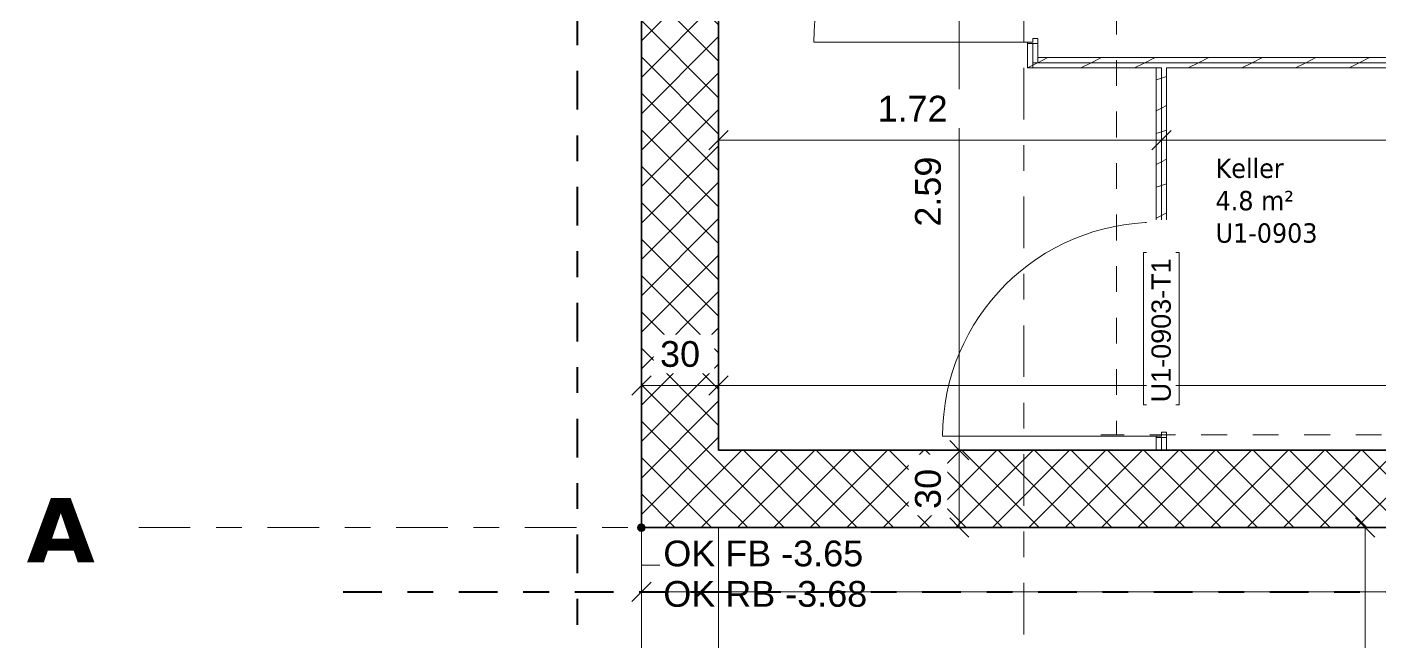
# Model space of a CAD drawing. Header units: metres. Extents: x -35.6 to 33, y -21.5 to 5.9.
# Drawn here: x -35.09 to -29.84, y -2.8 to -0.41 of the extents above; entities that cross this region are included whole.
import ezdxf

# ---------------------------------------------------------------- set-up
doc = ezdxf.new("R2010")
doc.units = ezdxf.units.M
for name, pattern in [('_Rasterlinie_', [0.375, 0.2, -0.05, 0.075, -0.05]), ('Strichpunkt - Fein', [0.2, 0.1, -0.05, 0, -0.05]), ('Strichpunkt - Mittel', [0.35, 0.15, -0.1, 0, -0.1])]:
    doc.linetypes.add(name, pattern=pattern)
for name, color, linetype, lineweight in [('A-____-____-DIMS', 7, 'Continuous', 5), ('A-____-____-DIMS-50', 7, 'Continuous', 5), ('A-AREA-____-IDEN', 7, 'Continuous', 5), ('A-DOOR-____-IDEN', 7, 'Continuous', 5), ('A-DOOR-____-OTLN', 7, 'Continuous', 9), ('A-DOOR-FRAM-MCUT', 7, 'Continuous', 9), ('A-DOOR-OPNG-OTLN', 7, 'Continuous', 9), ('A-FLOR-____-OVHD', 7, 'Strichpunkt - Fein', 9), ('A-WALL-____-MCUT', 7, 'Continuous', 35), ('A-WALL-____-PATT', 7, 'Continuous', 35), ('A-WALL-FNSH-MCUT', 7, 'Continuous', 35), ('C-PRKG-____-OTLN', 7, 'Continuous', 9), ('G-____-____-DIMS', 7, 'Continuous', 5), ('S-GRID-____-OTLN', 7, 'Continuous', 5)]:
    doc.layers.add(name, color=color, linetype=linetype, lineweight=lineweight)
doc.layers.add('A-____-MATC-OTLN', color=7, linetype='Strichpunkt - Mittel', lineweight=40, true_color=0x0080ff)
doc.layers.add('S-GRID-____-IDEN', color=7, linetype='Continuous', lineweight=9, true_color=0x5555aa)
doc.styles.add('Arial', font='arial.ttf', dxfattribs={"height": 0.1})
doc.styles.add('Arial_1', font='arial.ttf', dxfattribs={"height": 0.075})
doc.styles.add('Verdana_2', font='verdana.ttf', dxfattribs={"width": 0.9, "height": 0.075})
doc.styles.add('Verdana_B', font='verdana.ttf', dxfattribs={"height": 0.25})
doc.dimstyles.new('Arial_2_00mm_fein_1', dxfattribs={"dimscale": 0.3048, "dimtxt": 0.102026, "dimasz": 0.246063, "dimexe": 0.164042, "dimexo": 0.0625, "dimgap": 0.123031, "dimtad": 1, "dimrnd": 0.005, "dimzin": 0, "dimdsep": 46, "dimtxsty": 'Arial', "dimblk1": 'OBLIQUE', "dimblk2": 'OBLIQUE', "dimsah": 1, "dimcen": 0.09, "dimazin": 0, "dimtfac": 1, "dimtdec": 4, "dimtix": 1, "dimtmove": 0, "dimatfit": 3, "dimfxl": 0.164042, "dimfxlon": 1, "dimtvp": 1, "dimtfill": 1, "dimtolj": 1, "dimtzin": 0, "dimarcsym": 2})
doc.dimstyles.new('Arial_2_00mm_fein_2', dxfattribs={"dimscale": 0.3048, "dimtxt": 0.102026, "dimasz": 0.246063, "dimexe": 0.164042, "dimexo": 0.0625, "dimgap": 0.123031, "dimtad": 1, "dimdec": 1, "dimlfac": 100, "dimrnd": 0.5, "dimdsep": 46, "dimtxsty": 'Arial', "dimblk1": 'OBLIQUE', "dimblk2": 'OBLIQUE', "dimsah": 1, "dimcen": 0.09, "dimazin": 0, "dimtfac": 1, "dimtdec": 4, "dimtix": 1, "dimtmove": 0, "dimatfit": 3, "dimfxl": 0.164042, "dimfxlon": 1, "dimtvp": 1, "dimtfill": 1, "dimtolj": 1, "dimtzin": 0, "dimarcsym": 2})
doc.dimstyles.new('SUB_Rohbau_fein', dxfattribs={"dimscale": 0.3048, "dimtxt": 0.102026, "dimasz": 0.246063, "dimexe": 0.164042, "dimexo": 0.0625, "dimgap": 0.123031, "dimtad": 1, "dimdec": 1, "dimlfac": 100, "dimrnd": 0.5, "dimdsep": 46, "dimtxsty": 'Arial', "dimblk1": 'OBLIQUE', "dimblk2": 'OBLIQUE', "dimsah": 1, "dimcen": 0.09, "dimazin": 0, "dimtfac": 1, "dimtdec": 4, "dimtix": 1, "dimtmove": 0, "dimatfit": 3, "dimfxl": 0.164042, "dimfxlon": 1, "dimtvp": 1, "dimtfill": 1, "dimtolj": 1, "dimtzin": 0, "dimarcsym": 2})
doc.dimstyles.new('SUB_Rohbau_fein_1', dxfattribs={"dimscale": 0.3048, "dimtxt": 0.102026, "dimasz": 0.246063, "dimexe": 0.164042, "dimexo": 0.0625, "dimgap": 0.123031, "dimtad": 1, "dimrnd": 0.005, "dimzin": 0, "dimdsep": 46, "dimtxsty": 'Arial', "dimblk1": 'OBLIQUE', "dimblk2": 'OBLIQUE', "dimsah": 1, "dimcen": 0.09, "dimazin": 0, "dimtfac": 1, "dimtdec": 4, "dimtix": 1, "dimtmove": 0, "dimatfit": 3, "dimfxl": 0.164042, "dimfxlon": 1, "dimtvp": 1, "dimtfill": 1, "dimtolj": 1, "dimtzin": 0, "dimarcsym": 2})
doc.dimstyles.new('SUB_Rohbau_fein_2', dxfattribs={"dimscale": 0.3048, "dimtxt": 0.102026, "dimasz": 0.246063, "dimexe": 0.164042, "dimexo": 0.0625, "dimgap": 0.123031, "dimtad": 1, "dimrnd": 0.005, "dimzin": 0, "dimdsep": 46, "dimtxsty": 'Arial', "dimblk1": 'OBLIQUE', "dimblk2": 'OBLIQUE', "dimsah": 1, "dimcen": 0.09, "dimazin": 0, "dimtfac": 1, "dimtdec": 4, "dimtix": 1, "dimtmove": 2, "dimatfit": 3, "dimfxl": 0.164042, "dimfxlon": 1, "dimtvp": 1, "dimtfill": 1, "dimtolj": 1, "dimtzin": 0, "dimarcsym": 2})
pattern_1 = [(45, (0, 0), (-0.07071068, 0.07071068), []), (135, (0, 0), (-0.07071068, -0.07071068), [])]
pattern_2 = [(216.87, (0.0833, 0.20825), (0.624749256, 0.416501116), [0.10412, -0.93712]), (206.565, (0.20825, 0.14578), (-0.20825414, -0.2082493), [0.23283, -0.23283]), (198.435, (0.20825, 0.04165), (-0.41650024, -0.20824584), [0.13171, -0.52684])]

# ---------------------------------------------------------------- blocks, each defined once
blk = doc.blocks.new('PP_Parkplatz - 2650 x 5000-V7--01_UG_OK_FFB_AF_ru')
at = {"layer": 'C-PRKG-____-OTLN', "color": 253, "true_color": 0x999999}
for p, q in [((-26.458, -2.354), (-29.108, -2.354)), ((-29.108, -7.353), (-29.108, -2.354)), ((-26.458, -2.354), (-29.108, -2.354)), ((-29.108, -2.354), (-29.108, -7.353)), ((-29.108, -7.353), (-29.108, -2.354)), ((-29.108, -2.354), (-26.458, -2.354)), ((-29.108, -2.354), (-29.108, -2.354)), ((-26.458, -7.353), (-26.458, -2.354)), ((-26.458, -7.353), (-26.458, -2.354)), ((-26.458, -2.354), (-26.458, -7.353)), ((-26.458, -2.354), (-26.458, -2.354)), ((-26.458, -7.353), (-29.108, -7.353)), ((-29.108, -7.353), (-26.458, -7.353)), ((-26.458, -7.353), (-29.108, -7.353)), ((-29.108, -7.353), (-29.108, -7.353)), ((-26.458, -7.353), (-26.458, -7.353))]:
    blk.add_line(p, q, dxfattribs=at)
blk = doc.blocks.new('PP_Parkplatz - 3520 x 5000-V9--01_UG_OK_FFB_AF_ru')
at = {"layer": 'C-PRKG-____-OTLN', "color": 253, "true_color": 0x999999}
for p, q in [((-32.708, 0.1319), (-33.7089, 0.1319)), ((-32.708, 0.1319), (-33.7089, 0.1319)), ((-33.7089, 0.1319), (-32.708, 0.1319)), ((-32.708, -2.3534), (-32.708, 0.1319)), ((-32.708, 0.1319), (-32.708, -2.3534)), ((-32.708, -3.3874), (-32.708, -2.3534)), ((-32.708, -3.3874), (-32.708, -2.3534)), ((-32.708, -2.3534), (-32.708, -3.3874)), ((-32.708, -3.3874), (-33.7089, -3.3874)), ((-33.7089, -3.3874), (-32.708, -3.3874)), ((-32.708, -3.3874), (-33.7089, -3.3874)), ((-32.708, -3.3874), (-32.708, -3.3874))]:
    blk.add_line(p, q, dxfattribs=at)
blk = doc.blocks.new('TU DF 1 - Rahmenstock - stumpf einschlagend - 800x1900 Kellerabteil-41621821--01_UG_OK_FFB_AF_ru')
at = {"layer": 'A-DOOR-FRAM-MCUT', "color": 253, "true_color": 0x999999}
for p, q in [((-0.42, 0.02), (-0.4, 0.02)), ((-0.42, -0.02), (-0.42, 0.02)), ((-0.4, 0.02), (-0.4, 0)), ((0.4, 0.02), (0.42, 0.02)), ((0.4, 0), (0.4, 0.02)), ((0.42, 0.02), (0.42, -0.02)), ((-0.415, -0.02), (-0.42, -0.02)), ((-0.415, 0), (-0.415, -0.02)), ((-0.4, 0), (-0.415, 0)), ((0.415, 0), (0.4, 0)), ((0.415, -0.02), (0.415, 0)), ((0.42, -0.02), (0.415, -0.02))]:
    blk.add_line(p, q, dxfattribs=at)
at = {"layer": 'A-DOOR-OPNG-OTLN', "color": 253, "true_color": 0x999999}
blk.add_line((0.415, -0.02), (0.415, -0.85), dxfattribs=at)
blk.add_arc((0.415, -0.02), 0.83, 180, 270, dxfattribs=at)
blk = doc.blocks.new('DIMBLOCK34--01_UG_OK_FFB_AF_ru')
at = {"layer": 'A-____-____-DIMS-50'}
for p, q in [((-32.708, -1.8015), (-32.708, -1.7515)), ((-32.708, -1.8015), (-32.6705, -1.764)), ((-32.408, -1.8015), (-32.408, -1.7515)), ((-32.408, -1.8015), (-32.3705, -1.764)), ((-32.708, -1.8015), (-32.7455, -1.839)), ((-32.708, -1.8015), (-32.408, -1.8015)), ((-32.708, -1.8015), (-32.708, -1.8515)), ((-32.408, -1.8015), (-32.4455, -1.839)), ((-32.408, -1.8015), (-32.408, -1.8515))]:
    blk.add_line(p, q, dxfattribs=at)
at = {"layer": 'A-____-____-DIMS-50', "color": 0, "insert": (-32.6356, -1.6294), "char_height": 0.1, "width": 0.186088, "attachment_point": 1, "line_spacing_factor": 0.941778, "style": 'Arial', "bg_fill": 3, "box_fill_scale": 1.25, "bg_fill_color": 256, "bg_fill_true_color": 13158600, "bg_fill_transparency": 0}
blk.add_mtext('30', dxfattribs=at)
blk = doc.blocks.new('_Oblique')
at = {"color": 0, "linetype": 'ByBlock', "lineweight": -2}
blk.add_line((-0.5, -0.5), (0.5, 0.5), dxfattribs=at)
blk = doc.blocks.new('DIMBLOCK35--01_UG_OK_FFB_AF_ru')
at = {"layer": 'A-____-____-DIMS-50'}
for p, q in [((-32.408, -1.8015), (-32.408, -1.7515)), ((-32.408, -1.8015), (-32.3705, -1.764)), ((-19.938, -1.8015), (-19.938, -1.7515)), ((-19.938, -1.8015), (-19.9005, -1.764)), ((-32.408, -1.8015), (-32.4455, -1.839)), ((-32.408, -1.8015), (-19.938, -1.8015)), ((-32.408, -1.8015), (-32.408, -1.8515)), ((-19.938, -1.8015), (-19.9755, -1.839)), ((-19.938, -1.8015), (-19.938, -1.8515))]:
    blk.add_line(p, q, dxfattribs=at)
at = {"layer": 'A-____-____-DIMS-50', "color": 0, "insert": (-26.3475, -1.6294), "char_height": 0.1, "width": 0.418697, "attachment_point": 1, "line_spacing_factor": 0.941778, "style": 'Arial', "bg_fill": 3, "box_fill_scale": 1.25, "bg_fill_color": 256, "bg_fill_true_color": 13158600, "bg_fill_transparency": 0}
blk.add_mtext('12.47', dxfattribs=at)
blk = doc.blocks.new('DIMBLOCK88--01_UG_OK_FFB_AF_ru')
at = {"layer": 'A-____-____-DIMS-50'}
for p, q in [((-31.473, 0.5366), (-31.523, 0.5366)), ((-31.473, 0.5366), (-31.5105, 0.5741)), ((-31.473, 0.5366), (-31.473, -2.0534)), ((-31.473, 0.5366), (-31.4355, 0.4991)), ((-31.473, 0.5366), (-31.423, 0.5366)), ((-31.473, -2.0534), (-31.5105, -2.0159)), ((-31.473, -2.0534), (-31.523, -2.0534)), ((-31.473, -2.0534), (-31.4355, -2.0909)), ((-31.473, -2.0534), (-31.423, -2.0534))]:
    blk.add_line(p, q, dxfattribs=at)
at = {"layer": 'A-____-____-DIMS-50', "color": 0, "insert": (-31.645, -1.185), "char_height": 0.1, "width": 0.325653, "attachment_point": 1, "rotation": 90, "line_spacing_factor": 0.941778, "style": 'Arial', "bg_fill": 3, "box_fill_scale": 1.25, "bg_fill_color": 256, "bg_fill_true_color": 13158600, "bg_fill_transparency": 0}
blk.add_mtext('2.59', dxfattribs=at)
blk = doc.blocks.new('DIMBLOCK89--01_UG_OK_FFB_AF_ru')
at = {"layer": 'A-____-____-DIMS-50'}
for p, q in [((-31.473, -2.0534), (-31.5105, -2.0159)), ((-31.473, -2.0534), (-31.523, -2.0534)), ((-31.473, -2.0534), (-31.473, -2.3534)), ((-31.473, -2.0534), (-31.4355, -2.0909)), ((-31.473, -2.0534), (-31.423, -2.0534)), ((-31.473, -2.3534), (-31.523, -2.3534)), ((-31.473, -2.3534), (-31.5105, -2.3159)), ((-31.473, -2.3534), (-31.4355, -2.3909)), ((-31.473, -2.3534), (-31.423, -2.3534))]:
    blk.add_line(p, q, dxfattribs=at)
at = {"layer": 'A-____-____-DIMS-50', "color": 0, "insert": (-31.645, -2.281), "char_height": 0.1, "width": 0.186088, "attachment_point": 1, "rotation": 90, "line_spacing_factor": 0.941778, "style": 'Arial', "bg_fill": 3, "box_fill_scale": 1.25, "bg_fill_color": 256, "bg_fill_true_color": 13158600, "bg_fill_transparency": 0}
blk.add_mtext('30', dxfattribs=at)
blk = doc.blocks.new('DIMBLOCK109--01_UG_OK_FFB_AF_ru')
at = {"layer": 'A-____-____-DIMS-50'}
for p, q in [((-32.708, -2.6034), (-32.708, -2.5534)), ((-32.708, -2.6034), (-32.6705, -2.5659)), ((-19.338, -2.6034), (-19.338, -2.5534)), ((-19.338, -2.6034), (-19.3005, -2.5659)), ((-32.708, -2.6034), (-32.7455, -2.6409)), ((-32.708, -2.6034), (-19.338, -2.6034)), ((-32.708, -2.6034), (-32.708, -2.6534)), ((-19.338, -2.6034), (-19.3755, -2.6409)), ((-19.338, -2.6034), (-19.338, -2.6534))]:
    blk.add_line(p, q, dxfattribs=at)
at = {"layer": 'A-____-____-DIMS-50', "color": 0, "insert": (-26.1975, -2.4314), "char_height": 0.1, "width": 0.418697, "attachment_point": 1, "line_spacing_factor": 0.941778, "style": 'Arial', "bg_fill": 3, "box_fill_scale": 1.25, "bg_fill_color": 256, "bg_fill_true_color": 13158600, "bg_fill_transparency": 0}
blk.add_mtext('13.37', dxfattribs=at)
blk = doc.blocks.new('DIMBLOCK200--01_UG_OK_FFB_AF_ru')
at = {"layer": 'A-____-____-DIMS-50'}
for p, q in [((-29.8964, -2.3534), (-29.9464, -2.3534)), ((-29.8964, -2.3534), (-29.9339, -2.3159)), ((-29.8964, -6.1534), (-29.8964, -2.3534)), ((-29.8964, -2.3534), (-29.8589, -2.3909)), ((-29.8964, -2.3534), (-29.8464, -2.3534)), ((-29.8964, -6.1534), (-29.9339, -6.1159)), ((-29.8964, -6.1534), (-29.9464, -6.1534)), ((-29.8964, -6.1534), (-29.8589, -6.1909)), ((-29.8964, -6.1534), (-29.8464, -6.1534))]:
    blk.add_line(p, q, dxfattribs=at)
at = {"layer": 'A-____-____-DIMS-50', "color": 0, "insert": (-30.0685, -4.3891), "char_height": 0.1, "width": 0.325653, "attachment_point": 1, "rotation": 90, "line_spacing_factor": 0.941778, "style": 'Arial', "bg_fill": 3, "box_fill_scale": 1.25, "bg_fill_color": 256, "bg_fill_true_color": 13158600, "bg_fill_transparency": 0}
blk.add_mtext('3.80', dxfattribs=at)
blk = doc.blocks.new('DIMBLOCK328--01_UG_OK_FFB_AF_ru')
at = {"layer": 'A-____-____-DIMS-50'}
for p, q in [((-32.408, -0.8489), (-32.408, -0.7989)), ((-32.408, -0.8489), (-32.3705, -0.8114)), ((-30.688, -0.8489), (-30.688, -0.7989)), ((-30.688, -0.8489), (-30.6505, -0.8114)), ((-32.408, -0.8489), (-32.4455, -0.8864)), ((-32.408, -0.8489), (-30.688, -0.8489)), ((-32.408, -0.8489), (-32.408, -0.8989)), ((-30.688, -0.8489), (-30.7255, -0.8864)), ((-30.688, -0.8489), (-30.688, -0.8989))]:
    blk.add_line(p, q, dxfattribs=at)
at = {"layer": 'A-____-____-DIMS-50', "color": 0, "insert": (-31.7904, -0.6769), "char_height": 0.1, "width": 0.325653, "attachment_point": 1, "line_spacing_factor": 0.941778, "style": 'Arial', "bg_fill": 3, "box_fill_scale": 1.25, "bg_fill_color": 256, "bg_fill_true_color": 13158600, "bg_fill_transparency": 0}
blk.add_mtext('1.72', dxfattribs=at)
blk = doc.blocks.new('DIMBLOCK329--01_UG_OK_FFB_AF_ru')
at = {"layer": 'A-____-____-DIMS-50'}
for p, q in [((-30.688, -0.8489), (-30.688, -0.7989)), ((-30.688, -0.8489), (-30.6505, -0.8114)), ((-27.413, -0.8489), (-27.413, -0.7989)), ((-27.413, -0.8489), (-27.3755, -0.8114)), ((-30.688, -0.8489), (-30.7255, -0.8864)), ((-30.688, -0.8489), (-27.413, -0.8489)), ((-30.688, -0.8489), (-30.688, -0.8989)), ((-27.413, -0.8489), (-27.4505, -0.8864)), ((-27.413, -0.8489), (-27.413, -0.8989))]:
    blk.add_line(p, q, dxfattribs=at)
at = {"layer": 'A-____-____-DIMS-50', "color": 0, "insert": (-29.2122, -0.6769), "char_height": 0.1, "width": 0.388091, "attachment_point": 1, "line_spacing_factor": 0.941778, "style": 'Arial', "bg_fill": 3, "box_fill_scale": 1.25, "bg_fill_color": 256, "bg_fill_true_color": 13158600, "bg_fill_transparency": 0}
blk.add_mtext('3.27\\A2\\H0.5x;\\S5^  ;\\H2x;', dxfattribs=at)

msp = doc.modelspace()

# ---------------------------------------------------------------- hatches: boundary and pattern name
at = {"layer": 'A-WALL-____-PATT', "lineweight": 9}
h = msp.add_hatch(dxfattribs=at)
h.set_pattern_fill('FP_1', color=256, style=0, pattern_type=2)
h.set_pattern_definition(pattern_1)
h.paths.add_polyline_path([(-32.708, -2.3534), (-32.408, -2.3534), (-32.408, 4.6615), (-32.708, 4.6615), (-32.708, -1.8387)])
at = {"layer": 'A-WALL-____-PATT', "lineweight": 9, "true_color": 0xc3b7ad}
h = msp.add_hatch(dxfattribs=at)
h.set_pattern_fill('FP_5', color=9, style=0, pattern_type=2)
h.set_pattern_definition(pattern_2)
h.paths.add_polyline_path([(-31.208, -0.5689), (-31.188, -0.5689), (-31.188, -0.4739), (-31.208, -0.4739), (-31.208, -0.5489)])
h.paths.add_polyline_path([(-31.188, 0.3661), (-31.188, 0.5366), (-31.208, 0.5366), (-31.208, 0.3661)])
h.paths.add_polyline_path([(-31.188, 1.0466), (-31.188, 1.5952), (-31.208, 1.5952), (-31.208, 1.0466)])
h.paths.add_polyline_path([(-31.208, 2.4352), (-31.188, 2.4352), (-31.188, 2.5852), (-31.208, 2.5852), (-31.208, 2.5102)])
h.paths.add_polyline_path([(-31.208, 3.4252), (-31.188, 3.4252), (-31.188, 3.6166), (-31.208, 3.6166)])
h.paths.add_polyline_path([(-31.188, 4.1266), (-31.188, 4.6543), (-31.208, 4.6543), (-31.208, 4.1266)])
h = msp.add_hatch(dxfattribs=at)
h.set_pattern_fill('FP_5', color=9, style=0, pattern_type=2)
h.set_pattern_definition(pattern_2)
h.paths.add_polyline_path([(-31.168, -0.5489), (-31.168, -0.4739), (-31.188, -0.4739), (-31.188, -0.5489)])
h.paths.add_polyline_path([(-31.168, 0.3661), (-31.168, 0.5366), (-31.188, 0.5366), (-31.188, 0.3661)])
h.paths.add_polyline_path([(-31.188, 1.0466), (-31.168, 1.0466), (-31.168, 1.5952), (-31.188, 1.5952), (-31.188, 1.0882)])
h.paths.add_polyline_path([(-31.188, 2.4352), (-31.168, 2.4352), (-31.168, 2.5852), (-31.188, 2.5852), (-31.188, 2.5102)])
h.paths.add_polyline_path([(-31.1805, 3.4252), (-31.168, 3.4252), (-31.168, 3.6166), (-31.188, 3.6166), (-31.188, 3.4252)])
h.paths.add_polyline_path([(-31.168, 4.1266), (-31.168, 4.6543), (-31.188, 4.6543), (-31.188, 4.1266)])
h = msp.add_hatch(dxfattribs=at)
h.set_pattern_fill('FP_5', color=9, style=0, pattern_type=2)
h.set_pattern_definition(pattern_2)
h.paths.add_polyline_path([(-31.188, -0.5689), (-27.433, -0.5689), (-27.433, -0.5489), (-31.188, -0.5489)])
h.paths.add_polyline_path([(-25.3902, -0.5689), (-23.448, -0.5689), (-23.448, -0.5489), (-27.393, -0.5489), (-27.393, -0.5689)])
h = msp.add_hatch(dxfattribs=at)
h.set_pattern_fill('FP_5', color=9, style=0, pattern_type=2)
h.set_pattern_definition(pattern_2)
h.paths.add_polyline_path([(-28.1355, -0.5489), (-27.433, -0.5489), (-27.433, -0.5289), (-31.168, -0.5289), (-31.168, -0.5489), (-29.5496, -0.5489)])
h.paths.add_polyline_path([(-23.448, -0.5489), (-23.448, -0.5289), (-27.393, -0.5289), (-27.393, -0.5489), (-25.3902, -0.5489)])
h = msp.add_hatch(dxfattribs=at)
h.set_pattern_fill('FP_5', color=9, style=0, pattern_type=2)
h.set_pattern_definition(pattern_2)
h.paths.add_polyline_path([(-30.688, -2.0534), (-30.688, -2.0034), (-30.708, -2.0034), (-30.708, -2.0534)])
h.paths.add_polyline_path([(-30.708, -1.1634), (-30.688, -1.1634), (-30.688, -0.5689), (-30.708, -0.5689)])
h = msp.add_hatch(dxfattribs=at)
h.set_pattern_fill('FP_5', color=9, style=0, pattern_type=2)
h.set_pattern_definition(pattern_2)
h.paths.add_polyline_path([(-30.668, -2.0534), (-30.668, -2.0034), (-30.688, -2.0034), (-30.688, -2.0534)])
h.paths.add_polyline_path([(-30.688, -1.1634), (-30.668, -1.1634), (-30.668, -0.5689), (-30.688, -0.5689)])
at = {"layer": 'A-WALL-____-PATT', "lineweight": 9}
h = msp.add_hatch(dxfattribs=at)
h.set_pattern_fill('FP_1', color=256, style=0, pattern_type=2)
h.set_pattern_definition(pattern_1)
h.paths.add_polyline_path([(-32.408, -2.3534), (-19.538, -2.3534), (-19.538, -2.0534), (-32.408, -2.0534), (-32.408, -2.3265)])
at = {"layer": 'G-____-____-DIMS', "lineweight": 9}
h = msp.add_hatch(color=256, dxfattribs=at)
edge = h.paths.add_edge_path()
edge.add_arc((-32.708, -2.3534), 0.015, 0, 360)

# ---------------------------------------------------------------- linework, layer by layer
at = {"layer": 'A-____-MATC-OTLN'}
msp.add_line((-32.958, 4.8193), (-32.958, -21.4982), dxfattribs=at)
at = {"layer": 'A-FLOR-____-OVHD'}
for p, q in [((-30.863, 4.6615), (-30.863, -1.9934)), ((-27.433, -1.9934), (-30.923, -1.9934))]:
    msp.add_line(p, q, dxfattribs=at)
at = {"layer": 'A-WALL-____-MCUT'}
for p, q in [((-32.708, 4.6615), (-32.708, -2.3534)), ((-32.408, -2.0534), (-32.408, 4.6615)), ((-30.668, -2.0534), (-32.408, -2.0534)), ((-19.938, -2.0534), (-30.668, -2.0534)), ((-32.708, -2.3534), (-19.338, -2.3534))]:
    msp.add_line(p, q, dxfattribs=at)
at = {"layer": 'A-WALL-____-MCUT', "color": 253, "lineweight": 9, "true_color": 0x999999}
for p, q in [((-31.188, -0.5689), (-31.188, -0.4739)), ((-23.448, -0.5489), (-31.188, -0.5489)), ((-31.168, -0.5289), (-31.168, -0.5489)), ((-30.688, -0.5689), (-30.708, -0.5689)), ((-30.688, -1.1634), (-30.688, -0.5689)), ((-30.688, -2.0534), (-30.688, -2.0034))]:
    msp.add_line(p, q, dxfattribs=at)
at = {"layer": 'A-WALL-FNSH-MCUT', "color": 253, "lineweight": 9, "true_color": 0x999999}
for p, q in [((-31.208, -0.4739), (-31.208, -0.5689)), ((-31.168, -0.4739), (-31.208, -0.4739)), ((-31.168, -0.5289), (-31.168, -0.4739)), ((-31.208, -0.5689), (-30.708, -0.5689)), ((-23.448, -0.5289), (-31.168, -0.5289)), ((-30.708, -0.5689), (-30.708, -1.1634)), ((-30.668, -0.5689), (-23.448, -0.5689)), ((-30.668, -1.1634), (-30.668, -0.5689)), ((-30.708, -1.1634), (-30.668, -1.1634)), ((-30.708, -2.0034), (-30.708, -2.0534)), ((-30.668, -2.0034), (-30.708, -2.0034)), ((-30.668, -2.0534), (-30.668, -2.0034))]:
    msp.add_line(p, q, dxfattribs=at)
at = {"layer": 'G-____-____-DIMS', "lineweight": 9}
msp.add_circle((-32.708, -2.3534), 0.015, dxfattribs=at)
at = {"layer": 'S-GRID-____-OTLN', "color": 8, "linetype": '_Rasterlinie_', "true_color": 0x808080}
for p, q in [((-31.223, -6.2685), (-31.223, 5.1611)), ((-34.6604, -2.3534), (27.9515, -2.3534))]:
    msp.add_line(p, q, dxfattribs=at)

# ---------------------------------------------------------------- block references
at = {"layer": 'A-DOOR-____-OTLN', "color": 253, "true_color": 0x999999, "rotation": 270.0000000000001}
for p in [(-31.188, -0.0539), (-30.688, -1.5834)]:
    msp.add_blockref('TU DF 1 - Rahmenstock - stumpf einschlagend - 800x1900 Kellerabteil-41621821--01_UG_OK_FFB_AF_ru', p, dxfattribs=at)
at = {"layer": 'C-PRKG-____-OTLN', "color": 253, "true_color": 0x999999}
for name, p in [('PP_Parkplatz - 3520 x 5000-V9--01_UG_OK_FFB_AF_ru', (0, 0)), ('PP_Parkplatz - 2650 x 5000-V7--01_UG_OK_FFB_AF_ru', (-3.3, 0))]:
    msp.add_blockref(name, p, dxfattribs=at)

# ---------------------------------------------------------------- texts
at = {"layer": 'A-AREA-____-IDEN', "color": 8, "true_color": 0x808080, "char_height": 0.075, "attachment_point": 1, "style": 'Verdana_2'}
for s, insert, width in [('Keller', (-30.4774, -0.9209), 0.331899), ('4.8 m²', (-30.4774, -1.0465), 0.400443), ('U1-0903', (-30.4774, -1.1722), 0.497848)]:
    msp.add_mtext(s, dxfattribs=dict(at, insert=insert, width=width))
at = {"layer": 'S-GRID-____-IDEN', "color": 8, "lineweight": 5, "true_color": 0x808080, "insert": (-35.0962, -2.2389), "char_height": 0.25, "width": 0.324683, "attachment_point": 1, "style": 'Verdana_B'}
msp.add_mtext('\\fVerdana|b1|i0|c0|p34|;A', dxfattribs=at)

# ---------------------------------------------------------------- next in the draw order: dimensions: what is measured, and where the dimension line sits
at = {"layer": 'A-____-____-DIMS'}
dim = msp.add_linear_dim(base=(-32.408, -1.8015), p1=(-32.708, -1.7515), p2=(-32.408, -1.7515), dimstyle='Arial_2_00mm_fein_2', override={"dimpost": '<>', "dimfxl": 0.3}, dxfattribs=at)
dim.commit()
dim.dimension.update_dxf_attribs({"geometry": 'DIMBLOCK34--01_UG_OK_FFB_AF_ru', "text_midpoint": (-32.558, -1.7129)})

# ---------------------------------------------------------------- next in the draw order: dimensions: what is measured, and where the dimension line sits
dim = msp.add_linear_dim(base=(-19.938, -1.8015), p1=(-32.408, -1.7515), p2=(-19.938, -1.7515), dimstyle='Arial_2_00mm_fein_1', override={"dimpost": '<>', "dimfxl": 12.47}, dxfattribs=at)
dim.commit()
dim.dimension.update_dxf_attribs({"geometry": 'DIMBLOCK35--01_UG_OK_FFB_AF_ru', "text_midpoint": (-26.173, -1.7137)})

# ---------------------------------------------------------------- next in the draw order: linework, layer by layer
at = {"layer": 'A-DOOR-____-IDEN', "flags": 128}
msp.add_lwpolyline([(-30.7576, -1.8771), (-30.7576, -1.2851), (-30.6186, -1.2851), (-30.6186, -1.8771)], close=True, dxfattribs=at)

# ---------------------------------------------------------------- next in the draw order: dimensions: what is measured, and where the dimension line sits
at = {"layer": 'A-____-____-DIMS'}
dim = msp.add_linear_dim(base=(-31.473, -2.0534), p1=(-31.423, 0.5366), p2=(-31.423, -2.0534), angle=90, dimstyle='SUB_Rohbau_fein_2', override={"dimpost": '<>', "dimfxl": 2.59}, dxfattribs=at)
dim.commit()
dim.dimension.update_dxf_attribs({"geometry": 'DIMBLOCK88--01_UG_OK_FFB_AF_ru', "text_midpoint": (-31.5784, -1.0222), "dimtype": 160, "text_rotation": 90})

# ---------------------------------------------------------------- next in the draw order: texts
at = {"layer": 'A-DOOR-____-IDEN', "insert": (-30.7267, -1.8671), "char_height": 0.075, "width": 0.689451, "attachment_point": 1, "rotation": 90, "style": 'Arial_1', "bg_fill": 3, "box_fill_scale": 1.25, "bg_fill_color": 256, "bg_fill_true_color": 13158600, "bg_fill_transparency": 0}
msp.add_mtext('U1-0903-T1', dxfattribs=at)

# ---------------------------------------------------------------- next in the draw order: dimensions: what is measured, and where the dimension line sits
at = {"layer": 'A-____-____-DIMS'}
dim = msp.add_linear_dim(base=(-30.688, -0.8489), p1=(-32.408, -0.7989), p2=(-30.688, -0.7989), dimstyle='SUB_Rohbau_fein_2', override={"dimpost": '<>', "dimfxl": 1.72}, dxfattribs=at)
dim.commit()
dim.dimension.update_dxf_attribs({"geometry": 'DIMBLOCK328--01_UG_OK_FFB_AF_ru', "text_midpoint": (-31.6276, -0.7435), "dimtype": 160})
dim = msp.add_linear_dim(base=(-31.473, -2.3534), p1=(-31.423, -2.0534), p2=(-31.423, -2.3534), angle=90, dimstyle='SUB_Rohbau_fein', override={"dimpost": '<>', "dimfxl": 0.3}, dxfattribs=at)
dim.commit()
dim.dimension.update_dxf_attribs({"geometry": 'DIMBLOCK89--01_UG_OK_FFB_AF_ru', "text_midpoint": (-31.5616, -2.2034)})

# ---------------------------------------------------------------- next in the draw order: dimensions: what is measured, and where the dimension line sits
dim = msp.add_linear_dim(base=(-27.413, -0.8489), p1=(-30.688, -0.7989), p2=(-27.413, -0.7989), text='\\A1;3.27\\Q;{\\A1;{\\H0.5x;\\S5^ ;}}', dimstyle='SUB_Rohbau_fein_1', override={"dimpost": '<>', "dimfxl": 3.275}, dxfattribs=at)
dim.commit()
dim.dimension.update_dxf_attribs({"geometry": 'DIMBLOCK329--01_UG_OK_FFB_AF_ru', "text_midpoint": (-29.0505, -0.7603)})
dim = msp.add_linear_dim(base=(-19.338, -2.6034), p1=(-32.708, -2.5534), p2=(-19.338, -2.5534), dimstyle='SUB_Rohbau_fein_1', override={"dimpost": '<>', "dimfxl": 13.37}, dxfattribs=at)
dim.commit()
dim.dimension.update_dxf_attribs({"geometry": 'DIMBLOCK109--01_UG_OK_FFB_AF_ru', "text_midpoint": (-26.023, -2.5149)})

# ---------------------------------------------------------------- next in the draw order: linework, layer by layer
at = {"layer": 'G-____-____-DIMS'}
for p, q in [((-32.708, -2.3534), (-32.708, -2.499)), ((-32.708, -2.499), (-32.637, -2.499))]:
    msp.add_line(p, q, dxfattribs=at)

# ---------------------------------------------------------------- next in the draw order: texts
at = {"layer": 'G-____-____-DIMS', "insert": (-32.6228, -2.4039), "char_height": 0.1, "width": 0.946353, "attachment_point": 1, "line_spacing_factor": 0.941778, "style": 'Arial'}
msp.add_mtext('OK FB -3.65\\POK RB -3.68', dxfattribs=at)

# ---------------------------------------------------------------- next in the draw order: dimensions: what is measured, and where the dimension line sits
at = {"layer": 'A-____-____-DIMS'}
dim = msp.add_linear_dim(base=(-29.8964, -2.3534), p1=(-29.8464, -6.1534), p2=(-29.9464, -2.3534), angle=90, dimstyle='SUB_Rohbau_fein_1', override={"dimpost": '<>', "dimfxl": 3.801316}, dxfattribs=at)
dim.commit()
dim.dimension.update_dxf_attribs({"geometry": 'DIMBLOCK200--01_UG_OK_FFB_AF_ru', "text_midpoint": (-29.985, -4.2534)})

# ---------------------------------------------------------------- next in the draw order: linework, layer by layer
at = {"layer": 'A-____-MATC-OTLN'}
msp.add_line((-33.8668, -2.6034), (32.9979, -2.6034), dxfattribs=at)

doc.saveas('drawing.dxf')
